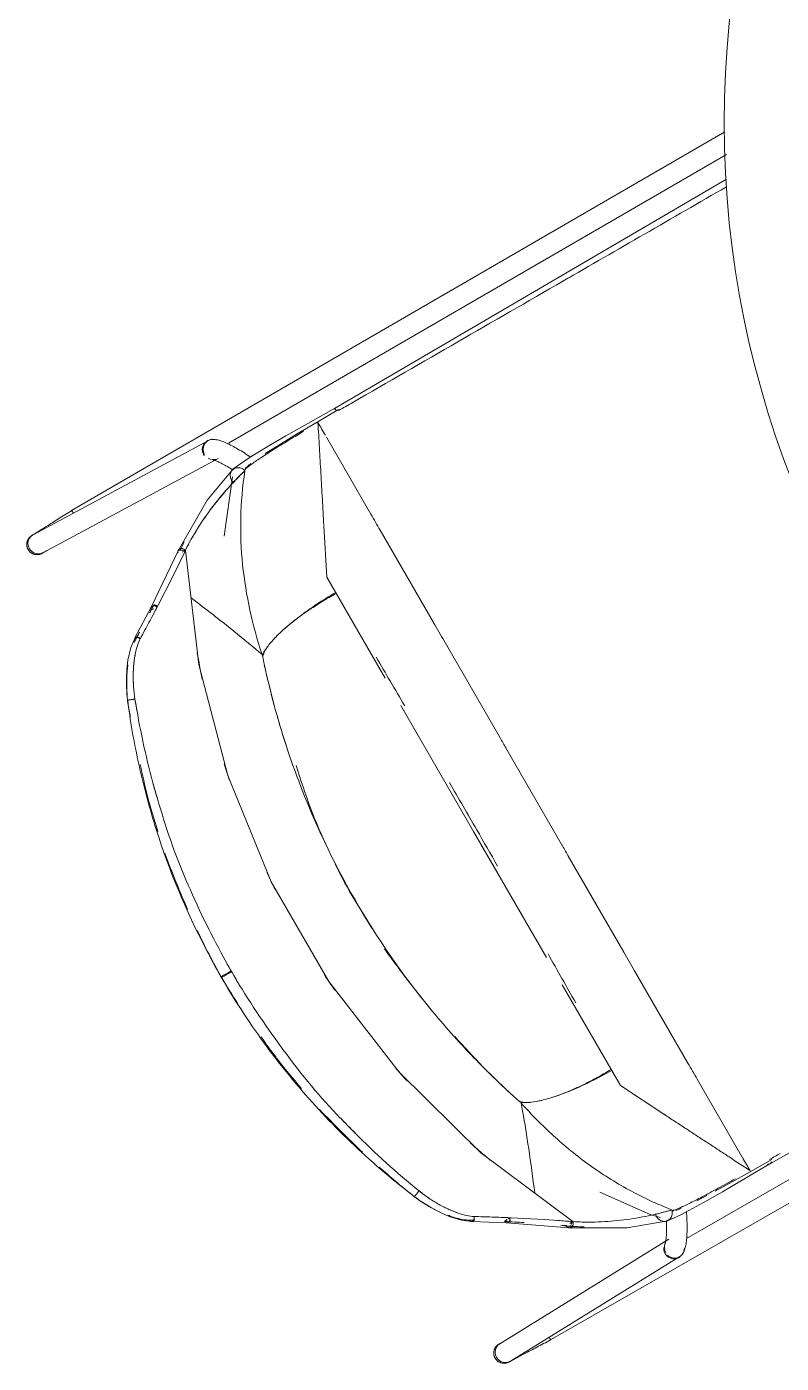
# Model space of a CAD drawing. Header units: millimetres. Extents: x 155927 to 317870, y -36033 to 97293.
# Drawn here: x 192378 to 192783, y 30004 to 30723 of the extents above; entities that cross this region are included whole.
import ezdxf

# ---------------------------------------------------------------- set-up
doc = ezdxf.new("R2010")
doc.units = ezdxf.units.MM
doc.header["$MEASUREMENT"] = 0
doc.layers.add('I-FURN', color=8, linetype='CONTINUOUS', lineweight=9)

msp = doc.modelspace()

# ---------------------------------------------------------------- linework, layer by layer
at = {"layer": 'I-FURN'}
for p, q in [((192752.79, 30666.37), (192401.74, 30462.68)), ((192486.03, 30498.87), (192753.71, 30654.18)), ((192543.02, 30517.62), (192753.59, 30640.93)), ((192530.3, 30510.46), (192543.49, 30517.92)), ((192533.67, 30510.28), (192545.22, 30517.06)), ((192543.06, 30517.62), (192543, 30517.59)), ((192543, 30517.59), (192543.02, 30517.43)), ((192543.02, 30517.43), (192543.12, 30517.14)), ((192543.2, 30517.5), (192543.06, 30517.62)), ((192543.41, 30517.26), (192543.2, 30517.5)), ((192543.68, 30516.89), (192543.41, 30517.26)), ((192543.99, 30516.43), (192543.68, 30516.89)), ((192516.94, 30502.82), (192530.3, 30510.46)), ((192522.19, 30502.74), (192526.35, 30505.33)), ((192522.63, 30503.73), (192533.67, 30510.28)), ((192475.22, 30500.38), (192381.08, 30449.7)), ((192476.58, 30500.94), (192477.43, 30501)), ((192477.43, 30501), (192478.21, 30500.99)), ((192478.21, 30500.99), (192478.93, 30500.92)), ((192478.93, 30500.92), (192479.61, 30500.82)), ((192479.61, 30500.82), (192480.28, 30500.68)), ((192480.28, 30500.68), (192480.93, 30500.51)), ((192480.93, 30500.51), (192481.58, 30500.32)), ((192481.58, 30500.32), (192482.23, 30500.1)), ((192482.23, 30500.1), (192482.9, 30499.86)), ((192482.9, 30499.86), (192483.57, 30499.59)), ((192483.57, 30499.59), (192484.26, 30499.31)), ((192484.26, 30499.31), (192484.96, 30499)), ((192484.96, 30499), (192485.68, 30498.67)), ((192485.68, 30498.67), (192486.41, 30498.32)), ((192486.41, 30498.32), (192487.16, 30497.94)), ((192487.16, 30497.94), (192487.93, 30497.55)), ((192487.93, 30497.55), (192488.71, 30497.13)), ((192499.2, 30492.27), (192508.69, 30497.99)), ((192505.8, 30493.38), (192512.52, 30497.59)), ((192508.69, 30497.99), (192516.94, 30502.82)), ((192512.52, 30497.59), (192522.63, 30503.73)), ((192538.64, 30502.2), (192562.58, 30460.72)), ((192386.32, 30440.03), (192480.43, 30490.7)), ((192488.71, 30497.13), (192489.5, 30496.69)), ((192489.5, 30496.69), (192490.31, 30496.24)), ((192490.31, 30496.24), (192491.14, 30495.76)), ((192491.14, 30495.76), (192491.98, 30495.26)), ((192491.98, 30495.26), (192492.83, 30494.75)), ((192492.83, 30494.75), (192493.69, 30494.22)), ((192493.69, 30494.22), (192494.56, 30493.67)), ((192494.56, 30493.67), (192495.44, 30493.11)), ((192495.01, 30489.65), (192499.2, 30492.27)), ((192495.44, 30493.11), (192496.33, 30492.53)), ((192496.33, 30492.53), (192497.22, 30491.94)), ((192497.22, 30491.94), (192498.12, 30491.33)), ((192474.5, 30468.26), (192487.97, 30484.45)), ((192477.53, 30490.01), (192477.58, 30490)), ((192477.58, 30490), (192477.72, 30489.98)), ((192477.72, 30489.98), (192477.93, 30489.92)), ((192477.93, 30489.92), (192478.21, 30489.84)), ((192478.21, 30489.84), (192478.54, 30489.74)), ((192478.54, 30489.74), (192478.92, 30489.6)), ((192478.92, 30489.6), (192479.34, 30489.44)), ((192479.34, 30489.44), (192479.81, 30489.25)), ((192479.81, 30489.25), (192480.32, 30489.03)), ((192480.32, 30489.03), (192480.86, 30488.78)), ((192480.86, 30488.78), (192481.43, 30488.51)), ((192481.43, 30488.51), (192482.03, 30488.21)), ((192482.03, 30488.21), (192482.66, 30487.89)), ((192482.66, 30487.89), (192483.31, 30487.54)), ((192483.31, 30487.54), (192483.99, 30487.17)), ((192483.99, 30487.17), (192484.7, 30486.78)), ((192484.7, 30486.78), (192485.42, 30486.36)), ((192485.42, 30486.36), (192486.16, 30485.93)), ((192486.16, 30485.93), (192486.92, 30485.47)), ((192486.92, 30485.47), (192487.69, 30485)), ((192487.15, 30482.95), (192487.39, 30483.53)), ((192487.39, 30483.53), (192487.69, 30484.06)), ((192487.59, 30483.99), (192488.38, 30484.83)), ((192487.69, 30485), (192488.48, 30484.5)), ((192487.69, 30484.06), (192488.35, 30484.88)), ((192488.35, 30484.88), (192495.01, 30489.65)), ((192489.38, 30485.42), (192490.5, 30485.75)), ((192490.5, 30485.75), (192491.69, 30485.77)), ((192494.94, 30485.34), (192498.07, 30488.09)), ((192488.13, 30480.81), (192483.66, 30448.9)), ((192486.92, 30481.64), (192487.15, 30482.95)), ((192487.07, 30480.23), (192486.92, 30481.64)), ((192487.63, 30478.86), (192487.07, 30480.23)), ((192488.6, 30477.64), (192487.63, 30478.86)), ((192399.87, 30461.5), (192400.77, 30462.06)), ((192400.77, 30462.06), (192401.67, 30462.63)), ((192401.67, 30462.63), (192401.74, 30462.67)), ((192401.9, 30462.49), (192401.74, 30462.68)), ((192402.23, 30462), (192401.9, 30462.49)), ((192402.73, 30461.24), (192402.23, 30462)), ((192458.94, 30441.09), (192474.5, 30468.26)), ((192388.42, 30454.32), (192389.12, 30454.76)), ((192389.12, 30454.76), (192389.85, 30455.22)), ((192389.85, 30455.22), (192390.6, 30455.69)), ((192390.6, 30455.69), (192391.38, 30456.17)), ((192391.38, 30456.17), (192392.16, 30456.67)), ((192392.16, 30456.67), (192392.97, 30457.17)), ((192392.97, 30457.17), (192393.79, 30457.69)), ((192393.79, 30457.69), (192394.63, 30458.21)), ((192394.63, 30458.21), (192395.48, 30458.74)), ((192395.48, 30458.74), (192396.34, 30459.28)), ((192396.34, 30459.28), (192397.21, 30459.83)), ((192397.21, 30459.83), (192398.09, 30460.38)), ((192398.09, 30460.38), (192398.98, 30460.94)), ((192398.98, 30460.94), (192399.87, 30461.5)), ((192538.89, 30426.83), (192537.3, 30454.5)), ((192378.24, 30447.02), (192378.35, 30447.22)), ((192378.35, 30447.22), (192378.46, 30447.41)), ((192378.46, 30446.33), (192378.98, 30447.64)), ((192378.46, 30447.41), (192378.58, 30447.59)), ((192378.58, 30447.59), (192378.7, 30447.77)), ((192378.7, 30447.77), (192378.84, 30447.94)), ((192378.84, 30447.94), (192378.98, 30448.11)), ((192378.98, 30447.64), (192379.83, 30448.76)), ((192378.98, 30448.11), (192379.12, 30448.28)), ((192379.12, 30448.28), (192379.28, 30448.43)), ((192379.28, 30448.43), (192379.44, 30448.59)), ((192379.44, 30448.59), (192379.6, 30448.73)), ((192379.6, 30448.73), (192379.78, 30448.87)), ((192379.78, 30448.87), (192379.95, 30449)), ((192379.83, 30448.76), (192380.93, 30449.62)), ((192379.95, 30449), (192380.13, 30449.12)), ((192380.13, 30449.12), (192380.21, 30449.17)), ((192380.22, 30449.18), (192380.21, 30449.17)), ((192380.21, 30449.17), (192380.23, 30449.18)), ((192380.26, 30449.2), (192380.22, 30449.18)), ((192380.23, 30449.18), (192380.29, 30449.22)), ((192380.34, 30449.25), (192380.26, 30449.2)), ((192380.29, 30449.22), (192380.38, 30449.28)), ((192380.45, 30449.32), (192380.34, 30449.25)), ((192380.38, 30449.28), (192380.5, 30449.35)), ((192380.6, 30449.41), (192380.45, 30449.32)), ((192380.5, 30449.35), (192380.66, 30449.46)), ((192380.78, 30449.53), (192380.6, 30449.41)), ((192380.66, 30449.46), (192380.86, 30449.58)), ((192380.86, 30449.58), (192381.09, 30449.73)), ((192381.09, 30449.73), (192381.36, 30449.89)), ((192381.36, 30449.89), (192381.66, 30450.08)), ((192381.66, 30450.08), (192382, 30450.29)), ((192382, 30450.29), (192382.37, 30450.52)), ((192382.37, 30450.52), (192382.77, 30450.77)), ((192382.77, 30450.77), (192383.2, 30451.05)), ((192383.2, 30451.05), (192383.67, 30451.34)), ((192383.67, 30451.34), (192384.16, 30451.65)), ((192384.16, 30451.65), (192384.69, 30451.98)), ((192384.69, 30451.98), (192385.24, 30452.33)), ((192385.24, 30452.33), (192385.82, 30452.69)), ((192385.82, 30452.69), (192386.43, 30453.07)), ((192386.43, 30453.07), (192387.07, 30453.47)), ((192387.07, 30453.47), (192387.73, 30453.89)), ((192387.73, 30453.89), (192388.42, 30454.32)), ((192567.5, 30452.21), (192596.21, 30402.48)), ((192377.64, 30444.7), (192377.65, 30444.92)), ((192377.64, 30444.48), (192377.64, 30444.7)), ((192377.64, 30444.26), (192377.64, 30444.48)), ((192377.66, 30444.04), (192377.64, 30444.26)), ((192377.65, 30444.92), (192377.67, 30445.14)), ((192377.68, 30443.82), (192377.66, 30444.04)), ((192377.67, 30445.14), (192377.7, 30445.36)), ((192377.71, 30443.6), (192377.68, 30443.82)), ((192377.7, 30445.36), (192377.74, 30445.57)), ((192377.75, 30443.39), (192377.71, 30443.6)), ((192377.74, 30445.57), (192377.78, 30445.79)), ((192377.8, 30443.17), (192377.75, 30443.39)), ((192377.78, 30445.79), (192377.84, 30446)), ((192377.86, 30442.96), (192377.8, 30443.17)), ((192377.84, 30446), (192377.9, 30446.21)), ((192377.93, 30442.75), (192377.86, 30442.96)), ((192377.9, 30446.21), (192377.98, 30446.42)), ((192378, 30442.54), (192377.93, 30442.75)), ((192377.98, 30446.42), (192378.06, 30446.62)), ((192378.08, 30442.34), (192378, 30442.54)), ((192378.06, 30446.62), (192378.14, 30446.82)), ((192378.17, 30442.14), (192378.08, 30442.34)), ((192378.14, 30446.82), (192378.24, 30447.02)), ((192378.27, 30441.94), (192378.17, 30442.14)), ((192378.38, 30441.75), (192378.27, 30441.94)), ((192378.3, 30444.91), (192378.46, 30446.33)), ((192378.5, 30443.5), (192378.3, 30444.91)), ((192378.39, 30441.73), (192378.38, 30441.75)), ((192378.51, 30441.54), (192378.39, 30441.73)), ((192379.06, 30442.18), (192378.5, 30443.5)), ((192378.63, 30441.36), (192378.51, 30441.54)), ((192378.76, 30441.18), (192378.63, 30441.36)), ((192378.9, 30441.01), (192378.76, 30441.18)), ((192379.04, 30440.84), (192378.9, 30441.01)), ((192379.19, 30440.68), (192379.04, 30440.84)), ((192379.93, 30441.04), (192379.06, 30442.18)), ((192379.35, 30440.53), (192379.19, 30440.68)), ((192379.51, 30440.38), (192379.35, 30440.53)), ((192379.68, 30440.24), (192379.51, 30440.38)), ((192379.85, 30440.1), (192379.68, 30440.24)), ((192380.03, 30439.97), (192379.85, 30440.1)), ((192381.07, 30440.16), (192379.93, 30441.04)), ((192382.38, 30439.6), (192381.07, 30440.16)), ((192386.47, 30440.11), (192385.17, 30439.58)), ((192386.33, 30440.03), (192386.21, 30439.95)), ((192386.22, 30439.96), (192386.35, 30440.03)), ((192386.49, 30440.13), (192386.33, 30440.03)), ((192386.35, 30440.03), (192386.51, 30440.14)), ((192386.68, 30440.25), (192386.49, 30440.13)), ((192386.51, 30440.14), (192386.62, 30440.21)), ((192386.91, 30440.39), (192386.68, 30440.25)), ((192387.18, 30440.56), (192386.91, 30440.39)), ((192387.48, 30440.74), (192387.18, 30440.56)), ((192387.81, 30440.95), (192387.48, 30440.74)), ((192388.17, 30441.18), (192387.81, 30440.95)), ((192444.48, 30410.74), (192458.94, 30441.09)), ((192462.88, 30441.2), (192456.13, 30427.34)), ((192459.16, 30441.45), (192459.48, 30441.81)), ((192461.07, 30441.29), (192459.16, 30441.45)), ((192459.48, 30441.81), (192459.87, 30442.09)), ((192459.87, 30442.09), (192460.32, 30442.27)), ((192460.32, 30442.27), (192460.79, 30442.33)), ((192460.79, 30442.33), (192461.27, 30442.29)), ((192461.16, 30440.29), (192462.76, 30441.14)), ((192461.16, 30440.29), (192462.76, 30441.14)), ((192461.17, 30440.35), (192462.76, 30441.14)), ((192462.76, 30441.14), (192461.17, 30440.35)), ((192461.27, 30442.29), (192461.73, 30442.14)), ((192462.76, 30441.14), (192461.32, 30441.27)), ((192461.73, 30442.14), (192462.14, 30441.89)), ((192462.14, 30441.89), (192462.49, 30441.55)), ((192462.49, 30441.55), (192462.76, 30441.14)), ((192462.88, 30441.2), (192470.15, 30379.99)), ((192380.21, 30439.85), (192380.03, 30439.97)), ((192380.4, 30439.74), (192380.21, 30439.85)), ((192380.6, 30439.63), (192380.4, 30439.74)), ((192380.79, 30439.54), (192380.6, 30439.63)), ((192380.99, 30439.45), (192380.79, 30439.54)), ((192381.2, 30439.37), (192380.99, 30439.45)), ((192381.41, 30439.29), (192381.2, 30439.37)), ((192381.62, 30439.23), (192381.41, 30439.29)), ((192381.83, 30439.17), (192381.62, 30439.23)), ((192382.04, 30439.12), (192381.83, 30439.17)), ((192382.26, 30439.08), (192382.04, 30439.12)), ((192382.48, 30439.05), (192382.26, 30439.08)), ((192383.78, 30439.41), (192382.38, 30439.6)), ((192382.7, 30439.03), (192382.48, 30439.05)), ((192382.92, 30439.02), (192382.7, 30439.03)), ((192383.14, 30439.01), (192382.92, 30439.02)), ((192383.36, 30439.02), (192383.14, 30439.01)), ((192383.58, 30439.03), (192383.36, 30439.02)), ((192383.79, 30439.05), (192383.58, 30439.03)), ((192385.17, 30439.58), (192383.78, 30439.41)), ((192384.01, 30439.08), (192383.79, 30439.05)), ((192384.23, 30439.12), (192384.01, 30439.08)), ((192384.44, 30439.17), (192384.23, 30439.12)), ((192384.66, 30439.23), (192384.44, 30439.17)), ((192384.87, 30439.29), (192384.66, 30439.23)), ((192385.07, 30439.37), (192384.87, 30439.29)), ((192385.28, 30439.45), (192385.07, 30439.37)), ((192385.48, 30439.54), (192385.28, 30439.45)), ((192385.68, 30439.63), (192385.48, 30439.54)), ((192385.87, 30439.74), (192385.68, 30439.63)), ((192386.06, 30439.85), (192385.87, 30439.74)), ((192386.07, 30439.86), (192386.06, 30439.85)), ((192386.06, 30439.85), (192386.08, 30439.86)), ((192386.12, 30439.89), (192386.07, 30439.86)), ((192386.08, 30439.86), (192386.13, 30439.9)), ((192386.21, 30439.95), (192386.12, 30439.89)), ((192386.13, 30439.9), (192386.22, 30439.96)), ((192456.13, 30427.34), (192447.99, 30411.46)), ((192570.24, 30372.53), (192538.89, 30426.83)), ((192444.63, 30409.59), (192445.7, 30411.67)), ((192445.22, 30411.45), (192444.87, 30411.23)), ((192447.99, 30411.46), (192445.02, 30405.82)), ((192446.08, 30411.58), (192445.64, 30411.56)), ((192446.52, 30411.5), (192446.08, 30411.58)), ((192446.94, 30411.31), (192446.52, 30411.5)), ((192447.3, 30411.04), (192446.94, 30411.31)), ((192435.58, 30393.87), (192444.68, 30411.13)), ((192443.72, 30407.84), (192444.63, 30409.59)), ((192444.4, 30410.57), (192444.33, 30410.17)), ((192444.59, 30410.93), (192444.4, 30410.57)), ((192444.5, 30409.34), (192445.87, 30409.94)), ((192444.87, 30411.23), (192444.59, 30410.93)), ((192447.59, 30410.69), (192447.3, 30411.04)), ((192435.31, 30391.88), (192438.2, 30397.3)), ((192441.7, 30399.56), (192438.58, 30393.75)), ((192433.57, 30389.07), (192435.66, 30394.02)), ((192601.91, 30392.61), (192632.01, 30340.47)), ((192432.04, 30382.31), (192433.57, 30389.07)), ((192431.19, 30371.72), (192431.43, 30377.19)), ((192431.43, 30377.19), (192432.04, 30382.31)), ((192470.15, 30379.99), (192485.63, 30320.25)), ((192431.33, 30366.24), (192431.19, 30371.72)), ((192433.32, 30361.01), (192432.86, 30360.94)), ((192433.8, 30361.08), (192433.32, 30361.01)), ((192434.28, 30361.15), (192433.8, 30361.08)), ((192434.74, 30361.22), (192434.28, 30361.15)), ((192435.14, 30361.28), (192434.74, 30361.22)), ((192435.46, 30361.33), (192435.14, 30361.28)), ((192435.69, 30361.36), (192435.46, 30361.33)), ((192435.8, 30361.37), (192435.69, 30361.36)), ((192431.94, 30360.8), (192431.84, 30360.78)), ((192432.16, 30360.83), (192431.94, 30360.8)), ((192432.47, 30360.88), (192432.16, 30360.83)), ((192432.86, 30360.94), (192432.47, 30360.88)), ((192617.77, 30290.21), (192578.69, 30357.89)), ((192635.3, 30334.77), (192665.34, 30282.75)), ((192485.63, 30320.25), (192509.04, 30263.09)), ((192656.85, 30222.53), (192617.77, 30290.21)), ((192668.46, 30277.33), (192698.51, 30225.3)), ((192509.04, 30263.09), (192539.93, 30209.59)), ((192776.1, 30111.05), (192989.26, 30232.38)), ((193000.95, 30225.95), (192732.1, 30071.5)), ((192659.12, 30016.88), (193011.05, 30219.06)), ((192482.06, 30212.12), (192482.15, 30212.17)), ((192482.15, 30212.17), (192482.42, 30212.33)), ((192482.38, 30211.78), (192482.29, 30211.72)), ((192482.65, 30211.93), (192482.38, 30211.78)), ((192482.42, 30212.33), (192482.85, 30212.58)), ((192483.08, 30212.18), (192482.65, 30211.93)), ((192482.85, 30212.58), (192483.41, 30212.9)), ((192483.64, 30212.5), (192483.08, 30212.18)), ((192483.41, 30212.9), (192484.06, 30213.27)), ((192484.29, 30212.88), (192483.64, 30212.5)), ((192484.06, 30213.27), (192484.76, 30213.68)), ((192484.99, 30213.28), (192484.29, 30212.88)), ((192484.76, 30213.68), (192485.46, 30214.08)), ((192485.68, 30213.68), (192484.99, 30213.28)), ((192485.46, 30214.08), (192486.11, 30214.45)), ((192486.33, 30214.06), (192485.68, 30213.68)), ((192486.11, 30214.45), (192486.67, 30214.78)), ((192486.89, 30214.38), (192486.33, 30214.06)), ((192486.67, 30214.78), (192487.09, 30215.02)), ((192487.32, 30214.63), (192486.89, 30214.38)), ((192487.09, 30215.02), (192487.36, 30215.18)), ((192487.59, 30214.79), (192487.32, 30214.63)), ((192704.26, 30215.34), (192732.93, 30165.68)), ((192539.93, 30209.59), (192577.72, 30160.75)), ((192696.65, 30153.58), (192665.33, 30207.83)), ((192577.72, 30160.75), (192621.71, 30117.47)), ((192720.53, 30137.91), (192696.65, 30153.58)), ((192737.88, 30157.11), (192762.8, 30113.93)), ((192621.71, 30117.47), (192671.09, 30080.57)), ((192764.78, 30104.32), (192777.84, 30112.02)), ((192777.96, 30113.95), (192766.32, 30107.34)), ((192775.73, 30111.37), (192775.93, 30111.14)), ((192776.09, 30111.27), (192775.98, 30111.57)), ((192776.06, 30111.04), (192776.12, 30111.09)), ((192751.48, 30096.58), (192764.78, 30104.32)), ((192758.36, 30103.48), (192754.16, 30101.23)), ((192766.32, 30107.34), (192755.11, 30101.05)), ((192586.86, 30095.06), (192587.16, 30095.45)), ((192587.16, 30095.45), (192587.47, 30095.83)), ((192587.47, 30095.83), (192587.75, 30096.19)), ((192587.75, 30096.19), (192588.01, 30096.51)), ((192588.01, 30096.51), (192588.21, 30096.76)), ((192588.21, 30096.76), (192588.35, 30096.94)), ((192685.58, 30096.4), (192712.53, 30084.31)), ((192743.17, 30091.85), (192751.48, 30096.58)), ((192755.11, 30101.05), (192747.56, 30096.88)), ((192754.16, 30101.23), (192754.04, 30101.17)), ((192585.92, 30093.9), (192585.99, 30093.98)), ((192585.99, 30093.98), (192586.12, 30094.15)), ((192586.12, 30094.15), (192586.32, 30094.4)), ((192586.32, 30094.4), (192586.57, 30094.71)), ((192586.57, 30094.71), (192586.86, 30095.06)), ((192590.4, 30090.73), (192595.07, 30087.87)), ((192733.48, 30086.49), (192743.17, 30091.85)), ((192743.09, 30094.47), (192737.77, 30091.67)), ((192595.07, 30087.87), (192599.93, 30085.34)), ((192599.93, 30085.34), (192604.67, 30083.31)), ((192604.67, 30083.31), (192611.29, 30081.26)), ((192611.29, 30081.26), (192616.62, 30080.59)), ((192614.56, 30081.36), (192618.43, 30081.23)), ((192615.38, 30081.34), (192615.63, 30081.01)), ((192615.63, 30081.01), (192615.95, 30080.76)), ((192617.08, 30080.69), (192617.42, 30080.88)), ((192617.42, 30080.88), (192617.71, 30081.18)), ((192617.71, 30081.18), (192617.93, 30081.56)), ((192618, 30082.87), (192617.83, 30083.27)), ((192637.89, 30082.55), (192617.85, 30083.26)), ((192617.93, 30081.56), (192618.05, 30081.98)), ((192618.08, 30082.43), (192618, 30082.87)), ((192618.05, 30081.98), (192618.08, 30082.43)), ((192635.67, 30081.59), (192634.31, 30080.59)), ((192634.47, 30080.58), (192635.85, 30081.6)), ((192636.39, 30082), (192637.18, 30082.58)), ((192637.02, 30082.58), (192636.39, 30082.12)), ((192636.8, 30080.46), (192637.04, 30080.83)), ((192637.19, 30080.82), (192636.96, 30080.45)), ((192637.18, 30082.16), (192637.02, 30082.58)), ((192637.04, 30080.83), (192637.19, 30081.26)), ((192637.18, 30082.58), (192637.33, 30082.16)), ((192637.23, 30081.71), (192637.18, 30082.16)), ((192637.19, 30081.26), (192637.23, 30081.71)), ((192637.34, 30081.25), (192637.19, 30080.82)), ((192637.33, 30082.16), (192637.39, 30081.7)), ((192637.39, 30081.7), (192637.34, 30081.25)), ((192655.71, 30081.66), (192637.89, 30082.55)), ((192671.09, 30080.57), (192655.71, 30081.66)), ((192712.53, 30084.31), (192718.01, 30082.63)), ((192715.51, 30084.62), (192716.08, 30083.18)), ((192716.08, 30083.18), (192716.99, 30082)), ((192716.99, 30082), (192718.13, 30081.17)), ((192718.13, 30081.17), (192719.38, 30080.72)), ((192721.62, 30080.84), (192720.5, 30080.57)), ((192721.42, 30080.16), (192721.39, 30081.09)), ((192721.65, 30080.79), (192729.11, 30084.17)), ((192723.48, 30082.22), (192722.64, 30081.41)), ((192724.09, 30083.23), (192723.48, 30082.22)), ((192725.34, 30086.27), (192724.43, 30086.27)), ((192729.29, 30087.61), (192726.36, 30086.51)), ((192729.11, 30084.17), (192733.48, 30086.49)), ((192732.2, 30084.94), (192732.13, 30086.02)), ((192732.27, 30083.87), (192732.2, 30084.94)), ((192732.32, 30082.81), (192732.27, 30083.87)), ((192732.37, 30081.77), (192732.32, 30082.81)), ((192732.41, 30080.74), (192732.37, 30081.77)), ((192615.95, 30080.76), (192616.32, 30080.62)), ((192616.32, 30080.62), (192616.7, 30080.59)), ((192616.55, 30080.59), (192635.68, 30079.85)), ((192616.7, 30080.59), (192617.08, 30080.69)), ((192634.58, 30080.57), (192644.44, 30080.07)), ((192634.94, 30080.02), (192635.32, 30079.88)), ((192635.48, 30079.88), (192635.09, 30080.01)), ((192635.32, 30079.88), (192635.73, 30079.86)), ((192635.88, 30079.86), (192635.48, 30079.88)), ((192635.51, 30079.86), (192669.02, 30077.22)), ((192635.73, 30079.86), (192636.13, 30079.96)), ((192636.28, 30079.95), (192635.88, 30079.86)), ((192636.13, 30079.96), (192636.49, 30080.16)), ((192636.65, 30080.15), (192636.28, 30079.95)), ((192636.49, 30080.16), (192636.8, 30080.46)), ((192636.96, 30080.45), (192636.65, 30080.15)), ((192665.68, 30078.56), (192667.59, 30078.38)), ((192669.02, 30077.22), (192700.33, 30077.11)), ((192670.98, 30080.5), (192669.44, 30079.54)), ((192670.98, 30080.5), (192669.44, 30079.54)), ((192669.45, 30077.22), (192670.19, 30078.81)), ((192669.92, 30077.32), (192669.45, 30077.22)), ((192669.49, 30079.52), (192670.98, 30080.49)), ((192670.97, 30080.49), (192669.5, 30079.51)), ((192670.35, 30077.52), (192669.92, 30077.32)), ((192670.73, 30077.82), (192670.35, 30077.52)), ((192670.37, 30079.19), (192670.97, 30080.49)), ((192671.03, 30078.2), (192670.73, 30077.82)), ((192670.97, 30080.49), (192671.19, 30080.06)), ((192671.23, 30078.63), (192671.03, 30078.2)), ((192671.19, 30080.06), (192671.31, 30079.59)), ((192671.33, 30079.1), (192671.23, 30078.63)), ((192671.31, 30079.59), (192671.33, 30079.1)), ((192700.33, 30077.11), (192721.08, 30080.67)), ((192719.38, 30080.72), (192720, 30080.63)), ((192720, 30080.63), (192720.61, 30080.62)), ((192720.61, 30080.62), (192721.65, 30080.79)), ((192721.33, 30072.98), (192721.38, 30073.65)), ((192721.38, 30073.65), (192721.41, 30074.36)), ((192721.41, 30074.36), (192721.44, 30075.1)), ((192721.45, 30079.25), (192721.42, 30080.16)), ((192721.44, 30075.1), (192721.46, 30075.87)), ((192721.46, 30078.37), (192721.45, 30079.25)), ((192721.47, 30077.51), (192721.46, 30078.37)), ((192721.46, 30075.87), (192721.47, 30076.68)), ((192721.47, 30076.68), (192721.47, 30077.51)), ((192732.37, 30073.23), (192732.41, 30074.09)), ((192732.44, 30079.73), (192732.41, 30080.74)), ((192732.41, 30074.09), (192732.44, 30074.97)), ((192732.46, 30078.74), (192732.44, 30079.73)), ((192732.44, 30074.97), (192732.46, 30075.88)), ((192732.47, 30077.76), (192732.46, 30078.74)), ((192732.46, 30075.88), (192732.47, 30076.81)), ((192732.47, 30076.81), (192732.47, 30077.76)), ((192722.73, 30071.02), (192631.8, 30014.86)), ((192720.69, 30068.86), (192720.71, 30068.9)), ((192720.71, 30068.9), (192720.75, 30069.03)), ((192720.75, 30069.03), (192720.81, 30069.24)), ((192720.81, 30069.24), (192720.88, 30069.52)), ((192720.88, 30069.52), (192720.95, 30069.86)), ((192720.95, 30069.86), (192721.02, 30070.26)), ((192721.02, 30070.26), (192721.1, 30070.71)), ((192721.1, 30070.71), (192721.16, 30071.21)), ((192721.16, 30071.21), (192721.23, 30071.76)), ((192721.23, 30071.76), (192721.28, 30072.35)), ((192721.28, 30072.35), (192721.33, 30072.98)), ((192731.29, 30065.9), (192731.48, 30066.55)), ((192731.48, 30066.55), (192731.63, 30067.21)), ((192731.63, 30067.21), (192731.77, 30067.88)), ((192731.77, 30067.88), (192731.9, 30068.58)), ((192731.9, 30068.58), (192732.01, 30069.29)), ((192732.01, 30069.29), (192732.1, 30070.03)), ((192732.1, 30070.03), (192732.18, 30070.79)), ((192732.18, 30070.79), (192732.26, 30071.58)), ((192732.26, 30071.58), (192732.32, 30072.39)), ((192732.32, 30072.39), (192732.37, 30073.23)), ((192637.55, 30005.48), (192728.51, 30061.66)), ((192729.67, 30062.57), (192730.16, 30063.27)), ((192730.16, 30063.27), (192730.53, 30063.95)), ((192730.53, 30063.95), (192730.83, 30064.61)), ((192730.83, 30064.61), (192731.08, 30065.25)), ((192731.08, 30065.25), (192731.29, 30065.9)), ((192658.17, 30016.39), (192657.24, 30015.89)), ((192659.11, 30016.89), (192658.17, 30016.39)), ((192658.78, 30017.65), (192658.37, 30018.46)), ((192659.04, 30017.11), (192658.78, 30017.65)), ((192659.12, 30016.89), (192659.04, 30017.11)), ((192628.59, 30010.07), (192628.6, 30010.29)), ((192628.59, 30009.85), (192628.59, 30010.07)), ((192628.59, 30009.63), (192628.59, 30009.85)), ((192628.6, 30009.41), (192628.59, 30009.63)), ((192628.6, 30010.29), (192628.63, 30010.51)), ((192628.63, 30009.19), (192628.6, 30009.41)), ((192628.63, 30010.51), (192628.66, 30010.73)), ((192628.66, 30008.97), (192628.63, 30009.19)), ((192628.66, 30010.73), (192628.69, 30010.94)), ((192628.7, 30008.76), (192628.66, 30008.97)), ((192628.69, 30010.94), (192628.74, 30011.16)), ((192628.74, 30011.16), (192628.8, 30011.37)), ((192628.8, 30011.37), (192628.86, 30011.58)), ((192628.86, 30011.58), (192628.94, 30011.79)), ((192628.94, 30011.79), (192629.02, 30011.99)), ((192629.02, 30011.99), (192629.11, 30012.19)), ((192629.11, 30012.19), (192629.21, 30012.39)), ((192629.21, 30012.39), (192629.31, 30012.58)), ((192629.28, 30010.24), (192629.46, 30011.65)), ((192629.48, 30008.82), (192629.28, 30010.24)), ((192629.31, 30012.58), (192629.42, 30012.77)), ((192629.42, 30012.77), (192629.54, 30012.96)), ((192629.46, 30011.65), (192629.98, 30012.96)), ((192629.54, 30012.96), (192629.67, 30013.13)), ((192629.67, 30013.13), (192629.81, 30013.31)), ((192629.81, 30013.31), (192629.95, 30013.48)), ((192629.95, 30013.48), (192630.1, 30013.64)), ((192629.98, 30012.96), (192630.83, 30014.08)), ((192630.1, 30013.64), (192630.25, 30013.8)), ((192630.25, 30013.8), (192630.41, 30013.95)), ((192630.41, 30013.95), (192630.58, 30014.09)), ((192630.58, 30014.09), (192630.75, 30014.23)), ((192630.75, 30014.23), (192630.93, 30014.36)), ((192630.83, 30014.08), (192631.94, 30014.94)), ((192630.93, 30014.36), (192631.11, 30014.48)), ((192631.11, 30014.48), (192631.3, 30014.59)), ((192631.3, 30014.59), (192631.49, 30014.7)), ((192631.49, 30014.7), (192631.51, 30014.71)), ((192631.52, 30014.72), (192631.51, 30014.71)), ((192631.51, 30014.71), (192631.53, 30014.72)), ((192631.56, 30014.74), (192631.52, 30014.72)), ((192631.53, 30014.72), (192631.59, 30014.75)), ((192631.64, 30014.78), (192631.56, 30014.74)), ((192631.59, 30014.75), (192631.68, 30014.8)), ((192631.76, 30014.84), (192631.64, 30014.78)), ((192631.68, 30014.8), (192631.81, 30014.87)), ((192631.91, 30014.92), (192631.76, 30014.84)), ((192631.81, 30014.87), (192631.98, 30014.96)), ((192632.1, 30015.03), (192631.91, 30014.92)), ((192631.98, 30014.96), (192632.19, 30015.07)), ((192632.19, 30015.07), (192632.43, 30015.2)), ((192632.43, 30015.2), (192632.71, 30015.35)), ((192632.71, 30015.35), (192633.02, 30015.51)), ((192633.02, 30015.51), (192633.37, 30015.7)), ((192633.37, 30015.7), (192633.76, 30015.9)), ((192644.56, 30009.18), (192643.87, 30008.81)), ((192645.27, 30009.56), (192644.56, 30009.18)), ((192646.01, 30009.95), (192645.27, 30009.56)), ((192646.78, 30010.35), (192646.01, 30009.95)), ((192647.56, 30010.77), (192646.78, 30010.35)), ((192648.37, 30011.2), (192647.56, 30010.77)), ((192649.19, 30011.63), (192648.37, 30011.2)), ((192650.03, 30012.08), (192649.19, 30011.63)), ((192650.89, 30012.53), (192650.03, 30012.08)), ((192651.76, 30012.99), (192650.89, 30012.53)), ((192652.65, 30013.46), (192651.76, 30012.99)), ((192653.55, 30013.94), (192652.65, 30013.46)), ((192654.46, 30014.42), (192653.55, 30013.94)), ((192655.38, 30014.91), (192654.46, 30014.42)), ((192656.3, 30015.4), (192655.38, 30014.91)), ((192657.24, 30015.89), (192656.3, 30015.4)), ((192628.75, 30008.54), (192628.7, 30008.76)), ((192628.8, 30008.33), (192628.75, 30008.54)), ((192628.87, 30008.12), (192628.8, 30008.33)), ((192628.94, 30007.91), (192628.87, 30008.12)), ((192629.02, 30007.71), (192628.94, 30007.91)), ((192629.11, 30007.51), (192629.02, 30007.71)), ((192629.21, 30007.31), (192629.11, 30007.51)), ((192629.32, 30007.12), (192629.21, 30007.31)), ((192629.36, 30007.04), (192629.32, 30007.12)), ((192629.48, 30006.85), (192629.36, 30007.04)), ((192630.03, 30007.49), (192629.48, 30008.82)), ((192629.6, 30006.67), (192629.48, 30006.85)), ((192629.73, 30006.49), (192629.6, 30006.67)), ((192629.87, 30006.32), (192629.73, 30006.49)), ((192630.02, 30006.15), (192629.87, 30006.32)), ((192630.17, 30005.99), (192630.02, 30006.15)), ((192630.89, 30006.35), (192630.03, 30007.49)), ((192630.33, 30005.84), (192630.17, 30005.99)), ((192630.49, 30005.69), (192630.33, 30005.84)), ((192630.66, 30005.55), (192630.49, 30005.69)), ((192630.83, 30005.42), (192630.66, 30005.55)), ((192631.01, 30005.29), (192630.83, 30005.42)), ((192632.01, 30005.46), (192630.89, 30006.35)), ((192631.2, 30005.17), (192631.01, 30005.29)), ((192631.39, 30005.06), (192631.2, 30005.17)), ((192631.58, 30004.96), (192631.39, 30005.06)), ((192631.78, 30004.86), (192631.58, 30004.96)), ((192631.98, 30004.77), (192631.78, 30004.86)), ((192632.19, 30004.69), (192631.98, 30004.77)), ((192633.32, 30004.9), (192632.01, 30005.46)), ((192632.39, 30004.62), (192632.19, 30004.69)), ((192632.6, 30004.56), (192632.39, 30004.62)), ((192632.82, 30004.5), (192632.6, 30004.56)), ((192633.03, 30004.46), (192632.82, 30004.5)), ((192633.25, 30004.42), (192633.03, 30004.46)), ((192633.47, 30004.39), (192633.25, 30004.42)), ((192634.72, 30004.7), (192633.32, 30004.9)), ((192633.69, 30004.37), (192633.47, 30004.39)), ((192633.91, 30004.36), (192633.69, 30004.37)), ((192634.13, 30004.35), (192633.91, 30004.36)), ((192634.35, 30004.36), (192634.13, 30004.35)), ((192634.57, 30004.37), (192634.35, 30004.36)), ((192634.78, 30004.4), (192634.57, 30004.37)), ((192636.11, 30004.86), (192634.72, 30004.7)), ((192635, 30004.43), (192634.78, 30004.4)), ((192635.22, 30004.47), (192635, 30004.43)), ((192635.43, 30004.52), (192635.22, 30004.47)), ((192635.64, 30004.58), (192635.43, 30004.52)), ((192635.85, 30004.65), (192635.64, 30004.58)), ((192636.06, 30004.72), (192635.85, 30004.65)), ((192636.26, 30004.8), (192636.06, 30004.72)), ((192637.41, 30005.39), (192636.11, 30004.86)), ((192636.46, 30004.89), (192636.26, 30004.8)), ((192636.66, 30004.99), (192636.46, 30004.89)), ((192636.68, 30005.01), (192636.66, 30004.99)), ((192636.66, 30004.99), (192636.68, 30005)), ((192636.74, 30005.04), (192636.68, 30005.01)), ((192636.68, 30005), (192636.74, 30005.03)), ((192636.84, 30005.09), (192636.74, 30005.04)), ((192636.74, 30005.03), (192636.83, 30005.08)), ((192636.83, 30005.08), (192636.96, 30005.15)), ((192636.97, 30005.16), (192636.84, 30005.09)), ((192636.96, 30005.15), (192637.13, 30005.24)), ((192637.15, 30005.25), (192636.97, 30005.16)), ((192637.13, 30005.24), (192637.25, 30005.31)), ((192637.35, 30005.36), (192637.15, 30005.25)), ((192637.6, 30005.49), (192637.35, 30005.36)), ((192637.88, 30005.64), (192637.6, 30005.49)), ((192638.2, 30005.81), (192637.88, 30005.64)), ((192638.55, 30006), (192638.2, 30005.81)), ((192638.94, 30006.2), (192638.55, 30006)), ((192639.36, 30006.42), (192638.94, 30006.2)), ((192639.81, 30006.66), (192639.36, 30006.42)), ((192640.3, 30006.92), (192639.81, 30006.66)), ((192640.82, 30007.2), (192640.3, 30006.92)), ((192641.37, 30007.49), (192640.82, 30007.2)), ((192641.95, 30007.8), (192641.37, 30007.49)), ((192642.56, 30008.12), (192641.95, 30007.8)), ((192643.2, 30008.46), (192642.56, 30008.12)), ((192643.87, 30008.81), (192643.2, 30008.46))]:
    msp.add_line(p, q, dxfattribs=at)
for start, end in [(0, 180), (180, 0)]:
    msp.add_arc((193277.44, 30671.07), 525, start, end, dxfattribs=at)
for centre, major_axis, ratio, start_param, end_param in [((192477.29, 30495.48), (0.72, -5.45), 0.969753, 3.920884, 5.229881), ((192477.82, 30495.54), (2.61, -4.84), 0.969889, 2.386842, 4.743036), ((192477.29, 30495.48), (0.72, -5.45), 0.969753, 2.873687, 3.659085), ((192477.82, 30495.54), (2.61, -4.84), 0.969889, 5.266635, 6.052033), ((192725.31, 30065.91), (-4.37, 3.35), 0.969753, 0.529705, 2.362301), ((192725.62, 30066.34), (-2.89, 4.68), 0.969889, 0.492951, 1.540149), ((192725.62, 30066.34), (-2.89, 4.68), 0.969889, 1.801948, 4.158143), ((192725.31, 30065.91), (-4.37, 3.35), 0.969753, 2.362301, 2.8859), ((192725.31, 30065.91), (-4.37, 3.35), 0.969753, 3.147699, 3.409499)]:
    msp.add_ellipse(centre, major_axis=major_axis, ratio=ratio, start_param=start_param, end_param=end_param, dxfattribs=at)
for points, knots in [([(192753.69, 30636.79), (192724.32, 30619.84), (192657.31, 30581.15), (192590.41, 30542.52), (192552.84, 30520.83)], [-0.8622947, -0.8622947, -0.8622947, -0.8622947, -0.5, -0.0351654, -0.0351654, -0.0351654, -0.0351654]), ([(192543.42, 30517.68), (192543.41, 30517.77), (192543.44, 30517.97), (192543.61, 30517.94), (192543.76, 30517.85)], [-0.7, -0.7, -0.7, -0.7, -0.6, -0.4, -0.4, -0.4, -0.4]), ([(192525.31, 30504.7), (192523.74, 30503.76), (192520.67, 30501.9), (192516.19, 30499.17), (192512.03, 30496.6), (192508.17, 30494.17), (192504.69, 30491.93), (192501.72, 30489.96), (192499.18, 30488.21), (192497.22, 30486.78), (192495.82, 30485.65), (192494.74, 30484.66), (192494.71, 30484.37), (192494.78, 30484.24)], [0.25, 0.25, 0.25, 0.25, 0.3125, 0.375, 0.4375, 0.5, 0.5625, 0.625, 0.6875, 0.75, 0.8125, 0.875, 0.9696726, 0.9696726, 0.9696726, 0.9696726]), ([(192537.28, 30454.85), (192537.15, 30457.18), (192536.88, 30461.86), (192536.48, 30468.89), (192536.08, 30475.89), (192535.68, 30482.83), (192535.29, 30489.7), (192534.76, 30498.79), (192534.38, 30505.54), (192534.12, 30510)], [-0.6666667, -0.6666667, -0.6666667, -0.6666667, -0.5833333, -0.5, -0.4166667, -0.3333333, -0.25, -0.1666667, -0.000257, -0.000257, -0.000257, -0.000257]), ([(192494.85, 30484.12), (192491.77, 30481.21), (192485.78, 30475.02), (192477.14, 30464.59), (192470.78, 30455.41), (192467.41, 30449.74), (192466.42, 30447.99)], [-1, -1, -1, -1, -0.75, -0.5, -0.25, -0.1405219, -0.1405219, -0.1405219, -0.1405219]), ([(192494.86, 30484.12), (192494.52, 30484.5), (192493.73, 30485.16), (192492.33, 30485.73), (192490.86, 30485.84), (192489.55, 30485.49), (192488.82, 30485.03), (192488.53, 30484.78)], [-1, -1, -1, -1, -0.9038462, -0.8076923, -0.7115385, -0.6153846, -0.5384615, -0.5384615, -0.5384615, -0.5384615]), ([(192477.27, 30464.45), (192480.02, 30468.07), (192484.08, 30473.07), (192488.34, 30477.48), (192489.6, 30478.77)], [-0.4999898, -0.4999898, -0.4999898, -0.4999898, -0.25, -0.1451812, -0.1451812, -0.1451812, -0.1451812]), ([(192401.83, 30462.58), (192401.82, 30462.59), (192401.79, 30462.63), (192401.76, 30462.66), (192401.75, 30462.67), (192401.74, 30462.67)], [-0.55555556, -0.55555556, -0.55555556, -0.55555556, -0.54861111, -0.51388889, -0.48915497, -0.48915497, -0.48915497, -0.48915497]), ([(192462.76, 30441.14), (192464.83, 30445.27), (192469.3, 30453.31), (192474.55, 30460.77), (192477.27, 30464.45)], [-0.9999821, -0.9999821, -0.9999821, -0.9999821, -0.75, -0.5, -0.5, -0.5, -0.5]), ([(192459.16, 30441.45), (192459.02, 30441.27), (192458.82, 30440.87), (192458.76, 30440.26), (192458.84, 30439.88), (192458.88, 30439.73)], [-1, -1, -1, -1, -0.7, -0.4, -0.2, -0.2, -0.2, -0.2]), ([(192504.2, 30384.44), (192504.57, 30385.53), (192505.92, 30388.21), (192509.79, 30393.18), (192515.96, 30399.23), (192523.9, 30405.72), (192533.29, 30412.36), (192540.06, 30416.58), (192543.6, 30418.67)], [-0.9667206, -0.9667206, -0.9667206, -0.9667206, -0.8333333, -0.6666667, -0.5, -0.3333333, -0.1666667, 0, 0, 0, 0]), ([(192445.83, 30411.94), (192445.97, 30411.96), (192446.27, 30411.97), (192446.72, 30411.89), (192447.28, 30411.64), (192447.62, 30411.32), (192447.79, 30411.07)], [-0.4166667, -0.4166667, -0.4166667, -0.4166667, -0.3333333, -0.25, -0.1666667, 0, 0, 0, 0]), ([(192465.91, 30415.78), (192472.37, 30410.92), (192484.17, 30401.81), (192495.56, 30392.47), (192500.77, 30388.15)], [-0.9812423, -0.9812423, -0.9812423, -0.9812423, -0.5, -0.0894127, -0.0894127, -0.0894127, -0.0894127]), ([(192519.74, 30402.21), (192521.48, 30403.61), (192525.21, 30406.46), (192530.35, 30409.99), (192534.72, 30412.78), (192538.81, 30415.28), (192541.92, 30417.03), (192543.91, 30418.12)], [0.5714286, 0.5714286, 0.5714286, 0.5714286, 0.6785714, 0.7857143, 0.8392857, 0.8928571, 0.9851475, 0.9851475, 0.9851475, 0.9851475]), ([(192438.6, 30393.75), (192440.22, 30396.76), (192443.39, 30402.68), (192446.35, 30408.31), (192447.79, 30411.07)], [0.0051216, 0.0051216, 0.0051216, 0.0051216, 0.5, 1, 1, 1, 1]), ([(192435.79, 30361.37), (192435.46, 30363.58), (192435.07, 30366.9), (192434.86, 30371.21), (192434.84, 30374.37), (192434.95, 30377.42), (192435.17, 30380.33), (192435.51, 30383.09), (192436.09, 30386.54), (192437.07, 30390.36), (192438.03, 30392.75), (192438.58, 30393.75)], [0, 0, 0, 0, 0.166667, 0.25, 0.333333, 0.416667, 0.5, 0.583333, 0.666667, 0.833333, 1, 1, 1, 1]), ([(192438.54, 30393.66), (192438.4, 30393.9), (192438.08, 30394.23), (192437.55, 30394.5), (192437.11, 30394.61), (192436.67, 30394.61), (192436.27, 30394.5), (192436.03, 30394.37), (192435.93, 30394.29)], [-1, -1, -1, -1, -0.8333333, -0.75, -0.6666667, -0.5833333, -0.5, -0.4166667, -0.4166667, -0.4166667, -0.4166667]), ([(192435.98, 30394.38), (192436.08, 30394.46), (192436.43, 30394.66), (192437.01, 30394.72), (192437.59, 30394.58), (192437.99, 30394.38), (192438.34, 30394.09), (192438.52, 30393.86), (192438.59, 30393.73)], [-0.5833333, -0.5833333, -0.5833333, -0.5833333, -0.5, -0.3333333, -0.25, -0.1666667, -0.0833333, 0, 0, 0, 0]), ([(192504.17, 30385.32), (192506.51, 30373.74), (192512.12, 30350.84), (192527.03, 30305.97), (192552.38, 30252.46), (192586.04, 30203.75), (192617.15, 30168.73), (192633.85, 30152.7), (192642.36, 30145.13)], [0, 0, 0, 0, 0.125, 0.25, 0.5, 0.75, 0.875, 0.9953796, 0.9953796, 0.9953796, 0.9953796]), ([(192504.41, 30383.86), (192504.56, 30384.92), (192505.22, 30386.71), (192506.54, 30388.82), (192507.07, 30389.57)], [0, 0, 0, 0, 0.1428571, 0.2159417, 0.2159417, 0.2159417, 0.2159417]), ([(192431.78, 30379.81), (192431.54, 30378.02), (192431.18, 30374.14), (192431.15, 30367.66), (192431.56, 30363.09), (192431.84, 30360.78)], [-0.4938391, -0.4938391, -0.4938391, -0.4938391, -0.3333333, -0.1666667, 0, 0, 0, 0]), ([(192431.97, 30379.72), (192431.9, 30379.25), (192431.73, 30377.83), (192431.5, 30375.38), (192431.35, 30372.31), (192431.31, 30369.13), (192431.43, 30364.78), (192431.76, 30361.43), (192432.03, 30359.2)], [0.4578685, 0.4578685, 0.4578685, 0.4578685, 0.5, 0.5833333, 0.6666667, 0.75, 0.8333333, 1, 1, 1, 1]), ([(192431.85, 30360.75), (192431.87, 30360.75), (192431.94, 30360.76), (192432.16, 30360.8), (192432.48, 30360.85), (192433.01, 30360.94), (192433.82, 30361.07), (192434.63, 30361.19), (192435.16, 30361.28), (192435.48, 30361.33), (192435.71, 30361.36), (192435.78, 30361.37), (192435.8, 30361.37)], [-1, -1, -1, -1, -0.916667, -0.833333, -0.75, -0.666667, -0.5, -0.333333, -0.25, -0.166667, -0.083333, 0, 0, 0, 0]), ([(192432.03, 30359.2), (192433.59, 30347.68), (192437.66, 30324.86), (192449.73, 30280.01), (192468.66, 30234.3), (192495.29, 30189.33), (192521.42, 30154.49), (192551.19, 30122.65), (192573.15, 30103.74), (192584.66, 30094.86)], [0, 0, 0, 0, 0.111111, 0.222222, 0.444444, 0.583333, 0.722222, 0.861111, 1, 1, 1, 1]), ([(192448.13, 30290.27), (192446.11, 30296.55), (192442.45, 30308.44), (192439.81, 30320.56), (192438.67, 30326.27)], [0.5416307, 0.5416307, 0.5416307, 0.5416307, 0.6666667, 0.7773792, 0.7773792, 0.7773792, 0.7773792]), ([(192445.55, 30315.97), (192446.05, 30314.15), (192447.07, 30310.55), (192448.09, 30306.95), (192448.61, 30305.15)], [0.29718056, 0.29718056, 0.29718056, 0.29718056, 0.33333333, 0.36907718, 0.36907718, 0.36907718, 0.36907718]), ([(192604.74, 30316.53), (192609.64, 30308.09), (192618.34, 30293.07), (192626.91, 30278.14), (192630.62, 30271.65)], [-0.5982921, -0.5982921, -0.5982921, -0.5982921, -0.5, -0.4241652, -0.4241652, -0.4241652, -0.4241652]), ([(192599.61, 30188.77), (192594.62, 30194.64), (192584.64, 30207.26), (192574.79, 30220.18), (192569.85, 30227.08)], [-0.7823925, -0.7823925, -0.7823925, -0.7823925, -0.7, -0.609839, -0.609839, -0.609839, -0.609839]), ([(192691.94, 30161.75), (192688.36, 30159.72), (192681.33, 30155.97), (192670.88, 30151.16), (192661.29, 30147.53), (192652.97, 30145.21), (192646.72, 30144.34), (192643.73, 30144.51), (192642.59, 30144.73)], [-1, -1, -1, -1, -0.8333333, -0.6666667, -0.5, -0.3333333, -0.1666667, -0.0332351, -0.0332351, -0.0332351, -0.0332351]), ([(192665.74, 30149.3), (192668.51, 30150.37), (192674.34, 30152.87), (192683.23, 30157.34), (192688.93, 30160.66), (192691.61, 30162.29)], [-0.4285714, -0.4285714, -0.4285714, -0.4285714, -0.2857143, -0.1428571, -0.0148421, -0.0148421, -0.0148421, -0.0148421]), ([(192558.12, 30117.76), (192554.22, 30121.41), (192546.5, 30128.99), (192538.83, 30136.7), (192535.03, 30140.69)], [-0.7681843, -0.7681843, -0.7681843, -0.7681843, -0.6666667, -0.5624253, -0.5624253, -0.5624253, -0.5624253]), ([(192642.2, 30145.2), (192642.94, 30144.9), (192644.72, 30144.51), (192647.1, 30144.53), (192648.45, 30144.65), (192648.47, 30144.65)], [-1, -1, -1, -1, -0.8928571, -0.7857143, -0.7840531, -0.7840531, -0.7840531, -0.7840531]), ([(192644.11, 30139.92), (192645.26, 30133.25), (192647.61, 30118.69), (192649.6, 30103.93), (192650.59, 30095.91)], [-0.9105873, -0.9105873, -0.9105873, -0.9105873, -0.5, -0.0187537, -0.0187537, -0.0187537, -0.0187537]), ([(192546.17, 30136.26), (192547.44, 30134.9), (192550.02, 30132.18), (192552.68, 30129.55), (192554.03, 30128.24)], [-0.36909277, -0.36909277, -0.36909277, -0.36909277, -0.33333333, -0.29717322, -0.29717322, -0.29717322, -0.29717322]), ([(192766.3, 30107.87), (192762.56, 30110.32), (192756.91, 30114.03), (192749.29, 30119.03), (192743.54, 30122.8), (192737.73, 30126.62), (192731.86, 30130.47), (192725.98, 30134.33), (192722.06, 30136.9), (192720.11, 30138.18)], [-0.999743, -0.999743, -0.999743, -0.999743, -0.8333333, -0.75, -0.6666667, -0.5833333, -0.5, -0.4166667, -0.3333333, -0.3333333, -0.3333333, -0.3333333]), ([(192615.83, 30122.88), (192618.32, 30120.68), (192621.9, 30117.53), (192625.6, 30114.52), (192626.73, 30113.61)], [-0.11702564, -0.11702564, -0.11702564, -0.11702564, -0.09090909, -0.07954338, -0.07954338, -0.07954338, -0.07954338]), ([(192777.86, 30112.63), (192777.89, 30112.5), (192777.95, 30112.16), (192777.82, 30111.93), (192777.54, 30112.06), (192777.34, 30112.28)], [-0.7, -0.7, -0.7, -0.7, -0.6, -0.4, -0.2, -0.2, -0.2, -0.2]), ([(192724.23, 30086.63), (192724.28, 30086.49), (192724.69, 30086.45), (192726.05, 30086.86), (192727.74, 30087.52), (192729.95, 30088.5), (192732.73, 30089.83), (192735.93, 30091.42), (192740.84, 30093.95), (192746.42, 30096.91), (192752.56, 30100.27), (192755.69, 30102), (192757.29, 30102.89)], [-0.9696726, -0.9696726, -0.9696726, -0.9696726, -0.875, -0.8125, -0.75, -0.6875, -0.625, -0.5625, -0.5, -0.375, -0.3125, -0.25, -0.25, -0.25, -0.25]), ([(192588.35, 30096.94), (192588.31, 30096.9), (192588.22, 30096.78), (192588.01, 30096.53), (192587.67, 30096.11), (192587.16, 30095.47), (192586.65, 30094.84), (192586.3, 30094.42), (192586.03, 30094.09), (192585.92, 30093.95), (192585.9, 30093.93)], [-0.9166667, -0.9166667, -0.9166667, -0.9166667, -0.8333333, -0.75, -0.6666667, -0.5, -0.3333333, -0.25, -0.1666667, 0, 0, 0, 0]), ([(192584.66, 30094.86), (192586.45, 30093.5), (192589.18, 30091.55), (192592.89, 30089.27), (192594.73, 30088.23), (192595.65, 30087.74)], [0, 0, 0, 0, 0.1666667, 0.25, 0.3333333, 0.3333333, 0.3333333, 0.3333333]), ([(192609.52, 30085.04), (192608.72, 30085.31), (192607.08, 30085.92), (192604.52, 30087.01), (192601.88, 30088.27), (192599.19, 30089.7), (192596.47, 30091.31), (192594.09, 30092.81), (192592.65, 30093.86), (192592.11, 30094.26)], [0.3333333, 0.3333333, 0.3333333, 0.3333333, 0.4166667, 0.5, 0.5833333, 0.6666667, 0.75, 0.8333333, 0.8844325, 0.8844325, 0.8844325, 0.8844325]), ([(192603.98, 30083.91), (192604.72, 30083.63), (192606.27, 30083.07), (192608.53, 30082.38), (192611.49, 30081.66), (192613.41, 30081.38), (192614.56, 30081.36)], [0.594049, 0.594049, 0.594049, 0.594049, 0.6666667, 0.75, 0.8333333, 1, 1, 1, 1]), ([(192604.08, 30083.67), (192605.26, 30083.23), (192607.21, 30082.54), (192608.83, 30082.22), (192609.44, 30082.12)], [0.5492901, 0.5492901, 0.5492901, 0.5492901, 0.6666667, 0.7441692, 0.7441692, 0.7441692, 0.7441692]), ([(192617.85, 30083.26), (192616.7, 30083.28), (192614.15, 30083.64), (192611.12, 30084.49), (192609.52, 30085.04)], [0, 0, 0, 0, 0.1666667, 0.3333056, 0.3333056, 0.3333056, 0.3333056]), ([(192617.83, 30083.27), (192617.91, 30083.14), (192618.02, 30082.87), (192618.1, 30082.43), (192618.07, 30081.98), (192617.9, 30081.41), (192617.47, 30080.82), (192616.84, 30080.57), (192616.32, 30080.6), (192615.95, 30080.74), (192615.63, 30080.99), (192615.46, 30081.22), (192615.39, 30081.34)], [-1, -1, -1, -1, -0.916667, -0.833333, -0.75, -0.666667, -0.5, -0.333333, -0.25, -0.166667, -0.083333, 0, 0, 0, 0]), ([(192637.18, 30082.58), (192634.12, 30082.71), (192627.85, 30082.96), (192621.23, 30083.17), (192617.85, 30083.27)], [0, 0, 0, 0, 0.5, 0.9994257, 0.9994257, 0.9994257, 0.9994257]), ([(192698.42, 30081.41), (192693.91, 30080.85), (192684.77, 30080.1), (192675.59, 30080.22), (192670.98, 30080.49)], [0.5, 0.5, 0.5, 0.5, 0.75, 0.9999715, 0.9999715, 0.9999715, 0.9999715]), ([(192724.25, 30086.8), (192720.18, 30085.59), (192711.83, 30083.5), (192698.48, 30081.22), (192686.88, 30080.27), (192679.83, 30080.21), (192677.35, 30080.26)], [0, 0, 0, 0, 0.25, 0.5, 0.75, 0.8847092, 0.8847092, 0.8847092, 0.8847092]), ([(192717.05, 30084.85), (192715.28, 30084.42), (192709.24, 30083.04), (192702.92, 30082.04), (192698.42, 30081.41)], [0.1451812, 0.1451812, 0.1451812, 0.1451812, 0.25, 0.4999852, 0.4999852, 0.4999852, 0.4999852]), ([(192670.98, 30080.49), (192671.07, 30080.34), (192671.21, 30079.99), (192671.3, 30079.43), (192671.24, 30078.87), (192670.98, 30078.16), (192670.36, 30077.44), (192669.48, 30077.17), (192668.77, 30077.24), (192668.11, 30077.51), (192667.71, 30077.9), (192667.52, 30078.22)], [-1, -1, -1, -1, -0.916667, -0.833333, -0.75, -0.666667, -0.5, -0.333333, -0.25, -0.166667, 0, 0, 0, 0]), ([(192667.54, 30078.22), (192667.78, 30077.81), (192668.27, 30077.39), (192669, 30077.2), (192669.3, 30077.2), (192669.45, 30077.22)], [-1, -1, -1, -1, -0.4, -0.2, 0, 0, 0, 0])]:
    msp.add_open_spline(points, degree=3, knots=knots, dxfattribs=at)
for points in [[(192663.44, 30584.69), (192666.19, 30586.28), (192668.94, 30587.86), (192671.69, 30589.45)], [(192545.18, 30516.41), (192547.73, 30517.89), (192550.28, 30519.36), (192552.84, 30520.83)], [(192534.13, 30510.01), (192535.42, 30507.77), (192536.72, 30505.52), (192538.09, 30503.16)], [(192489.94, 30479.24), (192491.55, 30480.92), (192493.19, 30482.55), (192494.85, 30484.12)], [(192504.08, 30385.42), (192501.48, 30393.19), (192497.16, 30408.99), (192493.17, 30433.49), (192492.09, 30458.67), (192493.58, 30475.6), (192494.85, 30484.12)], [(192567.49, 30452.22), (192565.85, 30455.07), (192564.21, 30457.91), (192562.58, 30460.74)], [(192458.85, 30439.79), (192458.81, 30439.97), (192458.76, 30440.33), (192458.83, 30440.86), (192459.05, 30441.34), (192459.4, 30441.75), (192459.84, 30442.06), (192460.36, 30442.24), (192460.92, 30442.28), (192461.48, 30442.18), (192461.99, 30441.95), (192462.44, 30441.6), (192462.67, 30441.3), (192462.76, 30441.14)], [(192460.01, 30441.31), (192460.75, 30442.86), (192461.52, 30444.39), (192462.31, 30445.9)], [(192464.7, 30444.87), (192464.03, 30443.64), (192463.39, 30442.4), (192462.76, 30441.14)], [(192444.52, 30410.54), (192444.52, 30410.67), (192444.57, 30410.95), (192444.76, 30411.31), (192444.95, 30411.51), (192445.06, 30411.6)], [(192444.64, 30409.6), (192444.99, 30410.3), (192445.35, 30411), (192445.7, 30411.7)], [(192444.63, 30409.59), (192444.3, 30408.96), (192443.98, 30408.32), (192443.65, 30407.68)], [(192438.26, 30397.39), (192437.4, 30395.78), (192436.53, 30394.14), (192435.64, 30392.48)], [(192515, 30398.18), (192516.07, 30399.15), (192517.2, 30400.13), (192518.41, 30401.13)], [(192601.9, 30392.63), (192600, 30395.91), (192598.11, 30399.19), (192596.23, 30402.45)], [(192508.77, 30391.78), (192509.43, 30392.58), (192510.17, 30393.41), (192510.97, 30394.26)], [(192434.87, 30374.35), (192434.93, 30378.48), (192435.22, 30382.65), (192435.98, 30385.64)], [(192469.26, 30386.23), (192470.07, 30381.53), (192470.94, 30376.84), (192471.89, 30372.17)], [(192504.08, 30385.42), (192502.98, 30386.31), (192501.88, 30387.19), (192500.77, 30388.08)], [(192565.38, 30383.9), (192570.48, 30375.23), (192575.61, 30366.5), (192580.75, 30357.74)], [(192517.03, 30336.36), (192512.37, 30350.63), (192508.57, 30365.16), (192505.3, 30379.8)], [(192435.8, 30361.37), (192435.47, 30363.58), (192434.95, 30368), (192434.84, 30372.28), (192434.87, 30374.35)], [(192436.93, 30354.56), (192436.53, 30356.82), (192436.15, 30359.1), (192435.79, 30361.37)], [(192435.8, 30361.37), (192438.21, 30346.18), (192441.43, 30331.18), (192445.44, 30316.38)], [(192432.07, 30359.26), (192431.99, 30359.76), (192431.92, 30360.25), (192431.85, 30360.75)], [(192433.28, 30351.55), (192432.85, 30354.11), (192432.46, 30356.68), (192432.07, 30359.25)], [(192635.17, 30335), (192634.12, 30336.82), (192633.07, 30338.65), (192632.01, 30340.47)], [(192483.69, 30326.52), (192484.63, 30323.55), (192485.59, 30320.59), (192486.59, 30317.64)], [(192539.59, 30280.62), (192532.51, 30295.15), (192527.2, 30310.34), (192522.42, 30325.73)], [(192448.65, 30305.14), (192447.53, 30308.87), (192446.41, 30312.61), (192445.41, 30316.37)], [(192448.65, 30305.15), (192453.1, 30290.36), (192457.96, 30275.6), (192464.38, 30261.57)], [(192668.46, 30277.34), (192667.33, 30279.29), (192666.2, 30281.25), (192665.07, 30283.21)], [(192459.39, 30259.29), (192456.8, 30265.65), (192454.23, 30272.04), (192451.84, 30278.49)], [(192506.61, 30268.16), (192508.02, 30265.18), (192509.47, 30262.21), (192510.95, 30259.26)], [(192565.58, 30234.55), (192557.6, 30246.88), (192549.74, 30259.44), (192543.36, 30272.62)], [(192464.44, 30261.43), (192470.49, 30247.17), (192477.48, 30233.35), (192484.94, 30219.79)], [(192464.03, 30248.35), (192462.48, 30251.86), (192461.01, 30255.39), (192459.54, 30258.94)], [(192482.29, 30211.72), (192477.67, 30219.97), (192473.33, 30228.37), (192469.27, 30236.9)], [(192704.25, 30215.35), (192702.34, 30218.66), (192700.43, 30221.97), (192698.51, 30225.29)], [(192491.51, 30208.33), (192489.1, 30212.33), (192486.79, 30216.37), (192484.55, 30220.46)], [(192484.91, 30219.71), (192485.82, 30218.08), (192486.75, 30216.46), (192487.68, 30214.84)], [(192657.74, 30224.35), (192662.76, 30215.53), (192667.71, 30206.79), (192672.65, 30198.06)], [(192491.07, 30197.65), (192487.97, 30202.41), (192484.97, 30207.24), (192482.06, 30212.12)], [(192487.46, 30215.23), (192488.39, 30213.61), (192489.33, 30212), (192490.29, 30210.39)], [(192490.31, 30210.35), (192498.22, 30197.04), (192507.03, 30184.34), (192516.18, 30171.81)], [(192537.56, 30213.17), (192539.38, 30210.41), (192541.22, 30207.67), (192543.1, 30204.95)], [(192511.57, 30168.81), (192508.8, 30172.38), (192506.18, 30176.05), (192503.64, 30179.77)], [(192639.1, 30147.98), (192627.99, 30158.06), (192617.62, 30168.82), (192607.66, 30180.03)], [(192525.23, 30152.06), (192520.62, 30157.43), (192516.04, 30162.84), (192511.8, 30168.51)], [(192516.28, 30171.68), (192525.59, 30159.35), (192535.25, 30147.19), (192546.05, 30136.17)], [(192575.94, 30162.89), (192577.99, 30160.55), (192580.08, 30158.24), (192582.2, 30155.96)], [(192737.87, 30157.12), (192736.23, 30159.96), (192734.58, 30162.81), (192732.93, 30165.67)], [(192652.54, 30145.26), (192653.17, 30145.39), (192653.82, 30145.53), (192654.49, 30145.69)], [(192659.9, 30147.22), (192661.26, 30147.66), (192662.69, 30148.15), (192664.15, 30148.69)], [(192644.03, 30139.95), (192643.82, 30141.35), (192643.6, 30142.75), (192643.38, 30144.15)], [(192724.25, 30086.8), (192716.23, 30089.96), (192700.82, 30097.13), (192679.55, 30110.65), (192660.33, 30126.37), (192648.81, 30138.01), (192643.38, 30144.15)], [(192553.98, 30128.16), (192551.34, 30130.83), (192548.73, 30133.53), (192546.16, 30136.26)], [(192553.99, 30128.17), (192564.88, 30117.19), (192576.36, 30106.8), (192588.42, 30097.03)], [(192782.47, 30117.18), (192780.55, 30116.08), (192778.64, 30114.97), (192776.72, 30113.86)], [(192584.72, 30094.86), (192578.67, 30099.65), (192572.82, 30104.64), (192567.09, 30109.77)], [(192762.34, 30114.74), (192763.69, 30112.4), (192765.01, 30110.11), (192766.3, 30107.87)], [(192588.41, 30097.03), (192587.49, 30097.78), (192586.56, 30098.53), (192585.64, 30099.29)], [(192591.34, 30094.78), (192590.36, 30095.5), (192589.38, 30096.26), (192588.41, 30097.03)], [(192599.19, 30089.74), (192597.38, 30090.75), (192593.73, 30092.98), (192590.16, 30095.64), (192588.42, 30097.03)], [(192585.92, 30093.9), (192587.79, 30092.5), (192591.54, 30089.86), (192595.34, 30087.69), (192597.19, 30086.74)], [(192609.52, 30085.05), (192606.33, 30086.16), (192602.81, 30087.8), (192599.19, 30089.74)], [(192615.38, 30081.34), (192615.92, 30081.32), (192616.47, 30081.3), (192617.02, 30081.29)], [(192662.77, 30081.14), (192665.63, 30080.94), (192668.37, 30080.72), (192670.98, 30080.49)], [(192724.25, 30086.8), (192721.9, 30086.1), (192719.51, 30085.46), (192717.08, 30084.86)], [(192721.66, 30080.99), (192722.37, 30081.25), (192723.65, 30082.16), (192724.64, 30084.37), (192724.5, 30086.03), (192724.25, 30086.8)], [(192644.9, 30079.99), (192641.59, 30080.19), (192638.15, 30080.39), (192634.6, 30080.57)], [(192667.52, 30078.22), (192666.56, 30078.31), (192665.58, 30078.4), (192664.58, 30078.5)], [(192667.35, 30078.23), (192670.66, 30077.92), (192673.96, 30077.73), (192677.24, 30077.67)], [(192676.38, 30080.27), (192674.58, 30080.32), (192672.78, 30080.39), (192670.98, 30080.5)], [(192659.11, 30016.89), (192659.12, 30016.89), (192659.11, 30016.93), (192659.08, 30017.01)]]:
    msp.add_open_spline(points, degree=3, dxfattribs=at)

doc.saveas('drawing.dxf')
